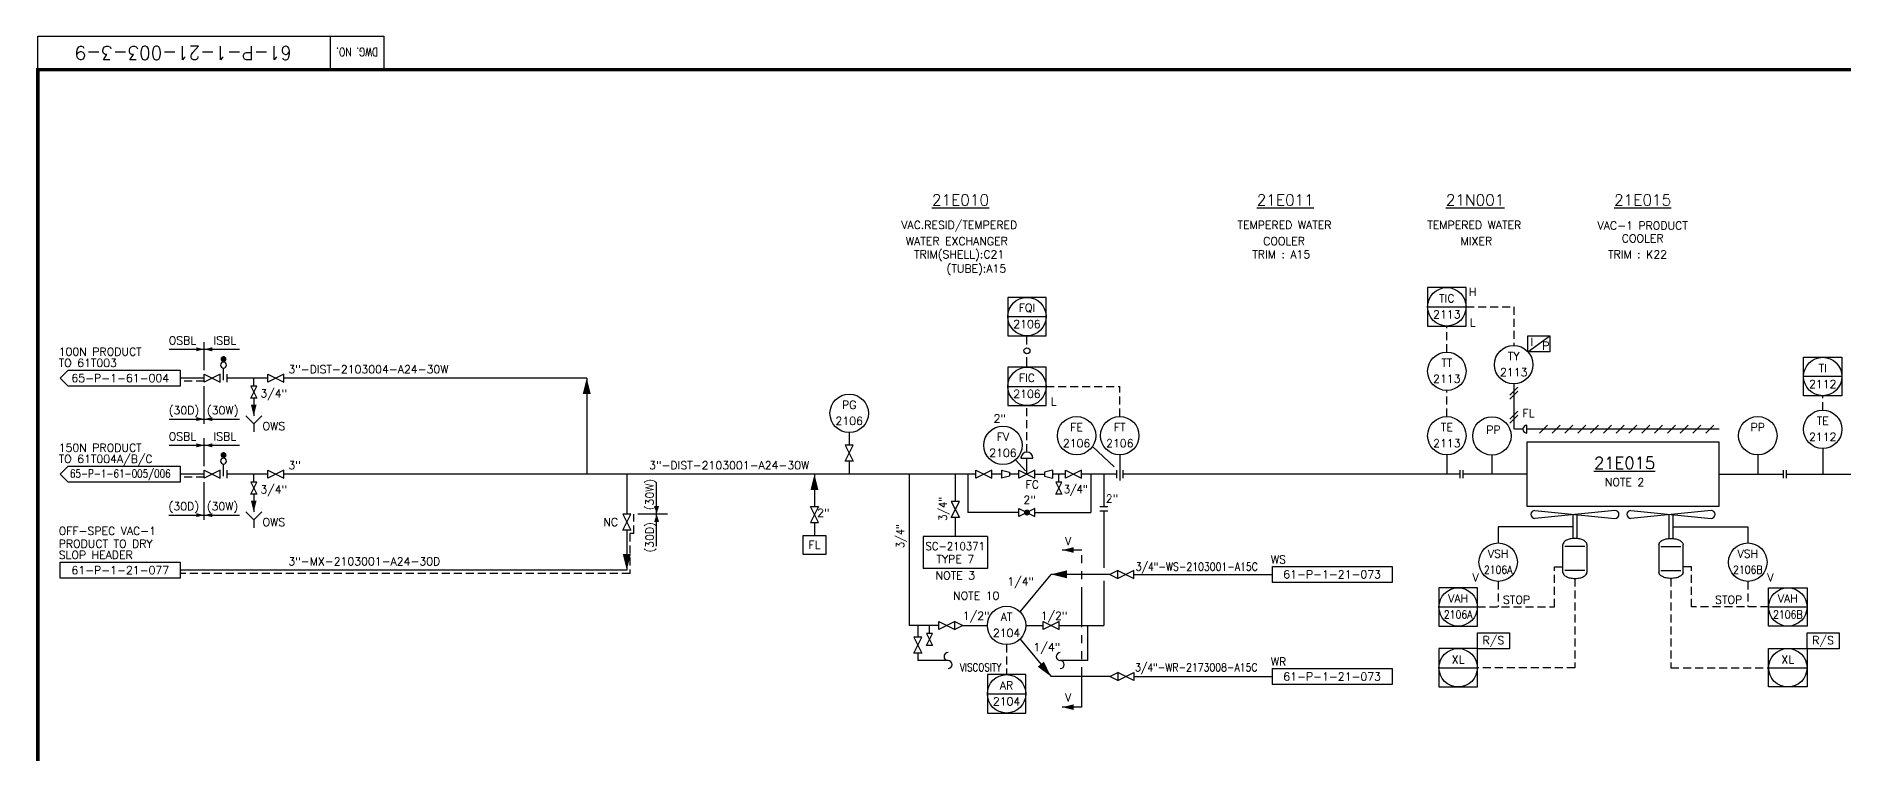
# Model space of a CAD drawing. Header units: millimetres. Extents: x 911 to 1762, y 136 to 743.
# Drawn here: x 911 to 1475, y 518 to 743 of the extents above; entities that cross this region are included whole.
import ezdxf
from ezdxf.enums import TextEntityAlignment as Align

# ---------------------------------------------------------------- set-up
doc = ezdxf.new("R2010")
doc.units = ezdxf.units.MM
doc.header["$LTSCALE"] = 10
doc.linetypes.add('HIDDEN', pattern=[0.375, 0.25, -0.125])
doc.linetypes.add('PHANTOM', pattern=[2.5, 1.25, -0.25, 0.25, -0.25, 0.25, -0.25])
for name, color, linetype in [('2', 2, 'Continuous'), ('3', 3, 'Continuous'), ('DWGLMT', 6, 'Continuous'), ('INST', 4, 'Continuous'), ('SPEC', 1, 'Continuous'), ('SYM', 7, 'Continuous'), ('TEXT', 7, 'Continuous')]:
    doc.layers.add(name, color=color, linetype=linetype)
doc.styles.add('ROMANS', font='romans')
doc.styles.add('S2', font='SIMPLEX', dxfattribs={"width": 0.8})
doc.styles.add('SIMPLEX', font='SIMPLEX.shx', dxfattribs={"width": 0.9})
doc.styles.get("Standard").update_dxf_attribs({"font": 'simplex.shx'})

# ---------------------------------------------------------------- blocks, each defined once
blk = doc.blocks.new('LB8')
for p, q in [((0, 1.25), (0, -1.25)), ((1, 1.25), (1, -1.25))]:
    blk.add_line(p, q)
blk = doc.blocks.new('RB9')
at = {"layer": 'SYM'}
blk.add_line((0, 0.05), (0, -0.05), dxfattribs=at)
blk.add_arc((0, 0), 0.05, 270, 90, dxfattribs=at)
blk = doc.blocks.new('UM00')
for p, q in [((0.1, 0.025), (0, 0.05)), ((0, -0.05), (0, 0.05)), ((0.1, -0.025), (0.1, 0.025)), ((0, -0.05), (0.1, -0.025))]:
    blk.add_line(p, q)
blk = doc.blocks.new('LV1')
for p, q in [((5, 1.25), (0, -1.25)), ((0, 1.25), (5, -1.25)), ((0, -1.25), (0, 1.25)), ((5, -1.25), (5, 1.25))]:
    blk.add_line(p, q)
blk = doc.blocks.new('LB5')
for p, q in [((0, 1.25), (0, -1.25)), ((1, -0.625), (1, 3.125)), ((2, -1.25), (2, 1.25))]:
    blk.add_line(p, q)
at = {"const_width": 0.9375}
blk.add_lwpolyline([(0.53125, 5.9375, 1), (1.46875, 5.9375, 1)], format="xyb", close=True, dxfattribs=at)
blk.add_circle((1, 4.0625), 0.9375)
blk = doc.blocks.new('W1')
at = {"layer": '2'}
blk.add_lwpolyline([(0, 0, 0, 2.5, 0), (5, 0, 2.5, 2.5, 0)], format="xyseb", dxfattribs=at)
blk = doc.blocks.new('DDOT')
blk.add_circle((0, 0), 0.0375)
blk = doc.blocks.new('RB17')
for p, q in [((-0.1, 0), (0, -0.1)), ((0, -0.1), (0.1, 0)), ((0, -0.1), (0, -0.2))]:
    blk.add_line(p, q)
blk = doc.blocks.new('PA07')
at = {"layer": 'SYM'}
for centre, start, end in [((0, 0.05), 90, 270), ((0, -0.05), 270, 90)]:
    blk.add_arc(centre, 0.05, start, end, dxfattribs=at)
blk = doc.blocks.new('RB2')
blk.add_blockref('PA07', (0, 0))
blk = doc.blocks.new('RB14')
at = {"layer": 'INST'}
for p, q in [((-0.047, -0.02), (0.053, 0.08)), ((-0.047, -0.069), (0.053, 0.031))]:
    blk.add_line(p, q, dxfattribs=at)
blk = doc.blocks.new('LV3')
for p, q in [((5, 1.25), (0, -1.25)), ((0, -1.25), (0, 1.25)), ((0, 1.25), (5, -1.25)), ((5, -1.25), (5, 1.25))]:
    blk.add_line(p, q)
at = {"const_width": 0.9375}
blk.add_lwpolyline([(2.03125, 0, 1), (2.96875, 0, 1)], format="xyb", close=True, dxfattribs=at)

msp = doc.modelspace()

# ---------------------------------------------------------------- linework, layer by layer
for p, q in [((1345.31, 658.12), (1357.31, 658.12)), ((1214.13, 655.08), (1226.13, 655.08)), ((952.1, 644.85), (974.1, 644.85)), ((963.1, 638.35), (963.1, 647.1)), ((1220.13, 646.38), (1220.13, 649.08)), ((1376.63, 649.08), (1383.5, 649.08)), ((1376.63, 644.08), (1383.5, 649.08)), ((1376.63, 644.08), (1376.63, 649.08)), ((1383.5, 644.08), (1376.63, 644.08)), ((1383.5, 649.08), (1383.5, 644.08)), ((918.1, 635.85), (920.6, 638.35)), ((920.6, 638.35), (955.6, 638.35)), ((955.6, 638.35), (955.6, 633.35)), ((1220.13, 639.25), (1220.13, 642.38)), ((920.6, 633.35), (918.1, 635.85)), ((955.6, 633.35), (920.6, 633.35)), ((963.1, 621.53), (963.1, 633.3)), ((977.61, 629.6), (979.49, 633.35)), ((977.61, 633.35), (979.49, 629.6)), ((979.49, 633.35), (977.61, 633.35)), ((978.55, 633.35), (978.55, 635.85)), ((1214.13, 633.25), (1226.13, 633.25)), ((1474.76, 636.35), (1462.76, 636.35)), ((979.49, 629.6), (977.61, 629.6)), ((978.55, 629.6), (978.55, 624.04)), ((952.1, 623.04), (974.1, 623.04)), ((963.1, 608.35), (963.1, 617.1)), ((1164.59, 618.85), (1164.59, 614.85)), ((952.1, 614.85), (974.1, 614.85)), ((1219.63, 606.85), (1216.58, 610.33)), ((1218.25, 610.85), (1222, 610.85)), ((1247.35, 608.08), (1240.57, 614.44)), ((1365.39, 611.78), (1365.39, 605.85)), ((918.1, 605.85), (920.6, 608.35)), ((920.6, 603.35), (918.1, 605.85)), ((920.6, 608.35), (955.6, 608.35)), ((955.6, 608.35), (955.6, 603.35)), ((978.55, 603.35), (978.55, 605.85)), ((1095.09, 605.85), (1095.09, 593.35)), ((1164.59, 609.85), (1164.59, 605.85)), ((1183.29, 605.85), (1183.29, 558.58)), ((1197.75, 597.35), (1197.75, 605.85)), ((1201.63, 605.85), (1201.63, 593.85)), ((1230.13, 603.35), (1230.13, 605.85)), ((1240.13, 605.85), (1240.13, 593.85)), ((1244.11, 605.81), (1244.11, 595.62)), ((1376.35, 605.85), (1356.35, 605.85)), ((1436.35, 605.85), (1456.35, 605.85)), ((955.6, 603.35), (920.6, 603.35)), ((963.06, 591.53), (963.06, 603.3)), ((977.61, 599.6), (979.49, 603.35)), ((977.61, 603.35), (979.49, 599.6)), ((979.49, 603.35), (977.61, 603.35)), ((979.49, 599.6), (977.61, 599.6)), ((978.55, 599.6), (978.55, 594.04)), ((1229.19, 599.6), (1231.07, 603.35)), ((1229.19, 603.35), (1231.07, 599.6)), ((1231.07, 603.35), (1229.19, 603.35)), ((1231.07, 599.6), (1229.19, 599.6)), ((952.06, 593.04), (974.06, 593.04)), ((1217.63, 593.85), (1201.63, 593.85)), ((1222.63, 593.85), (1240.13, 593.85)), ((1244.11, 594.37), (1244.11, 576.54)), ((1095.09, 588.35), (1095.09, 575.85)), ((1197.75, 586.37), (1197.75, 592.35)), ((1367.35, 589.35), (1367.35, 584.35)), ((1390.72, 589.35), (1367.35, 589.35)), ((1421.97, 589.35), (1445.35, 589.35)), ((1445.35, 589.35), (1445.35, 584.35)), ((1207.75, 586.37), (1187.75, 586.37)), ((1187.75, 586.37), (1187.75, 576.37)), ((1207.75, 586.37), (1207.75, 576.37)), ((1237.29, 582.14), (1231.17, 582.14)), ((918.1, 578.35), (955.6, 578.35)), ((918.1, 573.35), (918.1, 578.35)), ((955.6, 578.35), (955.6, 573.35)), ((1207.75, 576.37), (1187.75, 576.37)), ((1296.73, 577.04), (1334.23, 577.04)), ((1296.73, 577.04), (1296.73, 572.04)), ((1334.23, 577.04), (1334.23, 572.04)), ((955.6, 573.35), (918.1, 573.35)), ((1095.09, 575.85), (955.6, 575.85)), ((1217.98, 562.85), (1227.64, 574.54)), ((1246.06, 574.54), (1227.64, 574.54)), ((1244.11, 572.54), (1244.11, 558.58)), ((1248.56, 575.79), (1246.06, 574.54)), ((1246.06, 574.54), (1248.56, 573.29)), ((1248.56, 573.29), (1248.56, 575.79)), ((1248.56, 575.79), (1253.56, 573.29)), ((1253.56, 575.79), (1248.56, 573.29)), ((1253.56, 573.29), (1253.56, 575.79)), ((1253.56, 574.54), (1296.73, 574.54)), ((1334.23, 572.04), (1296.73, 572.04)), ((1192.56, 559.83), (1197.56, 557.33)), ((1197.56, 559.83), (1192.56, 557.33)), ((1192.56, 557.33), (1192.56, 559.83)), ((1197.56, 557.33), (1197.56, 559.83)), ((1197.56, 559.83), (1200.06, 558.58)), ((1225.17, 557.33), (1225.17, 559.83)), ((1230.17, 559.83), (1225.17, 557.33)), ((1225.17, 559.83), (1230.17, 557.33)), ((1230.17, 557.33), (1230.17, 559.83)), ((1348.85, 564.35), (1360.85, 564.35)), ((1451.85, 564.35), (1463.85, 564.35)), ((1192.56, 558.58), (1183.29, 558.58)), ((1184.78, 554.9), (1187.28, 549.9)), ((1184.78, 549.9), (1187.28, 554.9)), ((1187.28, 554.9), (1184.78, 554.9)), ((1186.03, 558.58), (1186.03, 554.9)), ((1190.62, 556.08), (1188.74, 556.08)), ((1188.74, 556.08), (1190.62, 552.33)), ((1188.74, 552.33), (1190.62, 556.08)), ((1189.68, 556.08), (1189.68, 558.58)), ((1200.06, 558.58), (1197.56, 557.33)), ((1200.06, 558.58), (1207.76, 558.58)), ((1217.98, 554.31), (1227.64, 542.62)), ((1219.76, 558.58), (1225.17, 558.58)), ((1230.17, 558.58), (1244.11, 558.58)), ((1239.11, 547.6), (1239.11, 558.58)), ((1360.85, 556.27), (1370.85, 556.27)), ((1360.85, 551.27), (1360.85, 556.27)), ((1370.85, 556.27), (1370.85, 551.27)), ((1463.85, 556.27), (1473.85, 556.27)), ((1463.85, 551.27), (1463.85, 556.27)), ((1473.85, 556.27), (1473.85, 551.27)), ((1187.28, 549.9), (1184.78, 549.9)), ((1186.03, 549.9), (1186.03, 547.6)), ((1190.62, 552.33), (1188.74, 552.33)), ((1370.85, 551.27), (1360.85, 551.27)), ((1473.85, 551.27), (1463.85, 551.27)), ((1195.46, 547.6), (1186.03, 547.6)), ((1246.06, 542.62), (1227.64, 542.62)), ((1239.11, 547.6), (1230.53, 547.6)), ((1246.06, 542.62), (1248.56, 543.87)), ((1248.56, 541.37), (1246.06, 542.62)), ((1253.56, 541.37), (1248.56, 543.87)), ((1248.56, 541.37), (1253.56, 543.87)), ((1248.56, 543.87), (1248.56, 541.37)), ((1253.56, 543.87), (1253.56, 541.37)), ((1253.56, 542.62), (1296.73, 542.62)), ((1296.73, 545.12), (1334.23, 545.12)), ((1296.73, 545.12), (1296.73, 540.12)), ((1334.23, 545.12), (1334.23, 540.12)), ((1348.85, 545.35), (1360.85, 545.35)), ((1451.85, 545.35), (1463.85, 545.35)), ((1207.76, 537.21), (1219.76, 537.21)), ((1334.23, 540.12), (1296.73, 540.12)), ((1237.29, 533.04), (1231.17, 533.04))]:
    msp.add_line(p, q)
at = {"linetype": 'HIDDEN'}
for p, q in [((1357.31, 658.12), (1372.2, 658.12)), ((1372.2, 658.12), (1372.2, 646.04)), ((1351.31, 643.98), (1351.31, 652.12)), ((1226.13, 633.25), (1249.13, 633.25)), ((1249.13, 623.85), (1249.13, 633.25)), ((1220.13, 612.72), (1220.13, 627.25)), ((1351.31, 623.85), (1351.31, 631.98)), ((1468.76, 625.85), (1468.76, 630.35)), ((1375.1, 619.85), (1372.2, 619.85)), ((1097.34, 587.35), (1097.34, 593.35)), ((1096.09, 587.35), (1096.09, 574.85)), ((1097.34, 587.35), (1096.09, 587.35)), ((1384.94, 564.35), (1384.94, 576.89)), ((1384.94, 576.89), (1387.6, 576.89)), ((1427.75, 576.89), (1425.1, 576.89)), ((1427.75, 564.35), (1427.75, 576.89)), ((1096.09, 574.85), (955.6, 574.85)), ((1367.35, 572.35), (1367.35, 564.39)), ((1391.35, 573.27), (1391.35, 545.35)), ((1421.35, 573.27), (1421.35, 545.35)), ((1445.35, 572.35), (1445.35, 564.39)), ((1360.85, 564.35), (1384.94, 564.35)), ((1451.85, 564.35), (1427.75, 564.35)), ((1213.76, 552.58), (1213.76, 543.21)), ((1391.35, 545.35), (1360.85, 545.35)), ((1421.35, 545.35), (1451.85, 545.35))]:
    msp.add_line(p, q, dxfattribs=at)
at = {"color": 3}
for p, q in [((963.1, 635.85), (955.6, 635.85)), ((982.99, 635.85), (970.1, 635.85)), ((1082.59, 635.85), (987.98, 635.85)), ((1082.59, 635.85), (1082.59, 605.85))]:
    msp.add_line(p, q, dxfattribs=at)
at = {"linetype": 'Continuous'}
msp.add_line((1372.2, 634.04), (1372.2, 619.85), dxfattribs=at)
at = {"extrusion": (0, 0, -1)}
for p, q in [((1249.13, 611.85), (1249.13, 603.85)), ((1351.31, 611.85), (1351.31, 605.85)), ((1448.47, 611.85), (1448.47, 605.85)), ((1468.76, 613.85), (1468.76, 605.85)), ((1153.74, 605.85), (1153.74, 595.71)), ((1248.13, 607.1), (1248.13, 604.6)), ((1250.13, 607.1), (1250.13, 604.6))]:
    msp.add_line(p, q, dxfattribs=at)
at = {"color": 7, "extrusion": (0, 0, -1)}
msp.add_line((1153.74, 590.71), (1153.74, 586.71), dxfattribs=at)
at = {"color": 7}
for p, q in [((1150.24, 586.71), (1157.24, 586.71)), ((1150.24, 580.71), (1150.24, 586.71)), ((1157.24, 586.71), (1157.24, 580.71)), ((1157.24, 580.71), (1150.24, 580.71))]:
    msp.add_line(p, q, dxfattribs=at)
at = {"linetype": 'PHANTOM'}
msp.add_line((1237.29, 533.04), (1237.29, 582.14), dxfattribs=at)
at = {"color": 6, "const_width": 1.05}
msp.add_lwpolyline([(911.09, 732.17), (1756.34, 732.17), (1756.34, 146.27), (911.09, 146.27), (911.09, 732.17)], dxfattribs=at)
for points in [[(1214.13, 661.08), (1214.13, 649.08), (1226.13, 649.08), (1226.13, 661.08)], [(1345.31, 664.12), (1345.31, 652.12), (1357.31, 652.12), (1357.31, 664.12)], [(1214.13, 639.25), (1214.13, 627.25), (1226.13, 627.25), (1226.13, 639.25)], [(1474.76, 642.35), (1474.76, 630.35), (1462.76, 630.35), (1462.76, 642.35)], [(1360.85, 570.35), (1348.85, 570.35), (1348.85, 558.35), (1360.85, 558.35)], [(1451.85, 570.35), (1463.85, 570.35), (1463.85, 558.35), (1451.85, 558.35)], [(1360.85, 551.35), (1348.85, 551.35), (1348.85, 539.35), (1360.85, 539.35)], [(1451.85, 551.35), (1463.85, 551.35), (1463.85, 539.35), (1451.85, 539.35)], [(1207.76, 543.21), (1207.76, 531.21), (1219.76, 531.21), (1219.76, 543.21)]]:
    msp.add_lwpolyline(points, close=True)
for centre in [(1220.13, 655.08), (1351.31, 658.12), (1351.31, 637.98), (1372.2, 640.04), (1220.13, 633.25), (1468.76, 636.35), (1164.59, 624.85), (1235.63, 617.85), (1249.13, 617.85), (1351.31, 617.85), (1365.39, 617.78), (1448.47, 617.85), (1468.76, 619.85), (1212.63, 614.85), (1367.35, 578.35), (1445.35, 578.35), (1354.85, 564.35), (1457.85, 564.35), (1213.76, 558.58), (1354.85, 545.35), (1457.85, 545.35), (1213.76, 537.21)]:
    msp.add_circle(centre, 6)
msp.add_arc((1220.13, 610.85), 1.87, 0, 180)
at = {"layer": '2', "color": 7}
msp.add_line((1436.35, 619.85), (1376.35, 619.85), dxfattribs=at)
at = {"layer": '2'}
for p, q in [((1376.35, 615.85), (1376.35, 595.85)), ((1436.35, 615.85), (1376.35, 615.85)), ((1436.35, 595.85), (1436.35, 615.85)), ((1376.35, 595.85), (1436.35, 595.85)), ((1403.85, 594.52), (1378.85, 592.02)), ((1378.85, 594.52), (1403.85, 592.02)), ((1390.72, 593.27), (1390.72, 585.77)), ((1391.97, 593.27), (1391.97, 585.77)), ((1408.85, 594.52), (1433.85, 592.02)), ((1433.85, 594.52), (1408.85, 592.02)), ((1420.72, 593.27), (1420.72, 585.77)), ((1421.97, 593.27), (1421.97, 585.77)), ((1387.6, 575.14), (1387.6, 583.89)), ((1394.47, 583.27), (1388.22, 583.27)), ((1395.1, 583.89), (1395.1, 575.14)), ((1417.6, 583.89), (1417.6, 575.14)), ((1418.22, 583.27), (1424.47, 583.27)), ((1425.1, 575.14), (1425.1, 583.89)), ((1394.47, 575.77), (1388.22, 575.77)), ((1418.22, 575.77), (1424.47, 575.77))]:
    msp.add_line(p, q, dxfattribs=at)
for points in [[(1395.1, 583.89, 0.174705), (1394.87, 584.53, 0.104203), (1394, 585.22, 0.064948), (1392.86, 585.61, 0.051099), (1391.35, 585.77, 0.051099), (1389.83, 585.61, 0.064948), (1388.69, 585.22, 0.104203), (1387.82, 584.53, 0.174705), (1387.6, 583.89, 0.174705)], [(1417.6, 583.89, -0.174705), (1417.82, 584.53, -0.104203), (1418.69, 585.22, -0.064948), (1419.83, 585.61, -0.051099), (1421.35, 585.77, -0.051099), (1422.86, 585.61, -0.064948), (1424, 585.22, -0.104203), (1424.87, 584.53, -0.174705), (1425.1, 583.89, -0.174705)], [(1387.6, 575.14, 0.174705), (1387.82, 574.51, 0.104203), (1388.69, 573.82, 0.064948), (1389.83, 573.42, 0.051099), (1391.35, 573.27, 0.051099), (1392.86, 573.42, 0.064948), (1394, 573.82, 0.104203), (1394.87, 574.51, 0.174705), (1395.1, 575.14, 0.174705)], [(1425.1, 575.14, -0.174705), (1424.87, 574.51, -0.104203), (1424, 573.82, -0.064948), (1422.86, 573.42, -0.051099), (1421.35, 573.27, -0.051099), (1419.83, 573.42, -0.064948), (1418.69, 573.82, -0.104203), (1417.82, 574.51, -0.174705), (1417.6, 575.14, -0.174705)]]:
    msp.add_lwpolyline(points, format="xyb", dxfattribs=at)
for centre, start, end in [((1378.85, 593.27), 90, 270), ((1403.85, 593.27), 270, 90), ((1408.85, 593.27), 90, 270), ((1433.85, 593.27), 270, 90)]:
    msp.add_arc(centre, 1.25, start, end, dxfattribs=at)
at = {"layer": '3', "color": 7, "linetype": 'HIDDEN'}
for p, q in [((963.1, 634.85), (955.6, 634.85)), ((963.06, 604.85), (955.6, 604.85))]:
    msp.add_line(p, q, dxfattribs=at)
at = {"layer": '3'}
for p, q in [((963.06, 605.85), (955.6, 605.85)), ((963.1, 605.85), (955.6, 605.85)), ((982.99, 605.85), (970.1, 605.85)), ((1204.09, 605.85), (987.99, 605.85)), ((1212.13, 605.85), (1209.13, 605.85)), ((1217.63, 605.85), (1214.63, 605.85)), ((1222.63, 605.85), (1225.63, 605.85)), ((1232.13, 605.85), (1228.13, 605.85)), ((1248.13, 605.85), (1237.09, 605.85)), ((1355.35, 605.85), (1250.13, 605.85)), ((1457.35, 605.85), (1575.54, 605.85))]:
    msp.add_line(p, q, dxfattribs=at)
at = {"layer": 'DWGLMT'}
for p, q in [((911.09, 742.67), (1002.44, 742.67)), ((911.09, 732.17), (911.09, 742.67)), ((1002.44, 742.67), (1019.24, 742.67)), ((1002.44, 742.67), (1002.44, 732.17)), ((1019.24, 742.67), (1019.24, 732.17))]:
    msp.add_line(p, q, dxfattribs=at)
at = {"layer": 'INST'}
for p, q in [((1380.22, 618.62), (1382.72, 621.12)), ((1384.22, 618.62), (1386.72, 621.12)), ((1388.22, 618.62), (1390.72, 621.12)), ((1392.22, 618.62), (1394.72, 621.12)), ((1396.22, 618.62), (1398.72, 621.12)), ((1400.22, 618.62), (1402.72, 621.12)), ((1404.22, 618.62), (1406.72, 621.12)), ((1408.22, 618.62), (1410.72, 621.12)), ((1412.22, 618.62), (1414.72, 621.12)), ((1416.22, 618.62), (1418.72, 621.12)), ((1420.22, 618.62), (1422.72, 621.12)), ((1424.22, 618.62), (1426.72, 621.12)), ((1428.22, 618.62), (1430.72, 621.12)), ((1432.22, 618.62), (1434.72, 621.12))]:
    msp.add_line(p, q, dxfattribs=at)
at = {"layer": 'SPEC', "color": 7}
for p, q in [((1104.42, 583.39), (1104.42, 603.23)), ((1098.6, 593.43), (1107.86, 593.43))]:
    msp.add_line(p, q, dxfattribs=at)
at = {"layer": 'SYM'}
for p, q in [((1220.13, 605.85), (1220.13, 610.85)), ((1217.63, 604.6), (1217.63, 607.1)), ((1222.63, 607.1), (1217.63, 604.6)), ((1217.63, 607.1), (1222.63, 604.6)), ((1222.63, 604.6), (1222.63, 607.1)), ((1245.36, 595.62), (1242.86, 595.62)), ((1242.86, 594.37), (1245.36, 594.37))]:
    msp.add_line(p, q, dxfattribs=at)
at = {"layer": 'TEXT', "color": 7}
for points in [[(1104.42, 593.35), (1103.67, 595.85), (1105.17, 595.85)], [(1104.42, 593.43), (1105.17, 590.93), (1103.67, 590.93)]]:
    msp.add_solid(points, dxfattribs=at)

# ---------------------------------------------------------------- block references
for name, p, xscale, yscale, zscale, rotation in [('W1', (963.1, 644.85), 0.5, 0.5, 0.5, 180), ('DDOT', (1220.13, 644.38), 25, 25, 25, 90), ('W1', (978.55, 624.04), 0.6999999999970896, 0.6999999999970896, 0.7, 90), ('W1', (963.1, 623.04), 0.5, 0.5, 0.5, 180), ('RB9', (1376.35, 619.85), 25, 25, 25, 180), ('W1', (963.1, 614.85), 0.5, 0.5, 0.5, 180), ('UM00', (1212.13, 605.85), -25, 25, 25, 180), ('UM00', (1228.13, 605.85), 25, 25, 25, 180), ('W1', (963.06, 593.04), 0.5, 0.5, 0.5, 180), ('W1', (978.55, 594.04), 0.6999999999970896, 0.6999999999970896, 0.7, 90)]:
    msp.add_blockref(name, p, dxfattribs=dict(xscale=xscale, yscale=yscale, zscale=zscale, rotation=rotation))
for name, p, xscale, yscale, zscale in [('W1', (963.1, 644.85), 0.5, 0.5, 0.5), ('RB14', (1372.2, 631), 25, 25, 25), ('W1', (963.1, 623.04), 0.5, 0.5, 0.5), ('RB17', (978.55, 624.04), 25, 25, 25), ('RB14', (1372.2, 623.51), 25, 25, 25), ('W1', (963.1, 614.85), 0.5, 0.5, 0.5), ('W1', (963.06, 593.04), 0.5, 0.5, 0.5), ('RB17', (978.55, 594.04), 25, 25, 25), ('W1', (1231.17, 582.14), 0.6999999999970896, 0.6999999999970896, 0.7), ('RB2', (1195.46, 547.6), 25, 25, 25), ('RB2', (1230.53, 547.6), 25, 25, 25), ('W1', (1231.17, 533.04), 0.6999999999970896, 0.6999999999970896, 0.7)]:
    msp.add_blockref(name, p, dxfattribs=dict(xscale=xscale, yscale=yscale, zscale=zscale))
at = {"color": 3, "xscale": -1}
msp.add_blockref('LB5', (970.1, 635.85), dxfattribs=at)
at = {"xscale": -1}
for name, p in [('LV1', (968.1, 635.85)), ('LV1', (987.99, 635.85)), ('LB5', (970.1, 605.85)), ('LV1', (968.1, 605.85)), ('LV1', (987.99, 605.85)), ('LV1', (1237.13, 605.85)), ('LB8', (1457.35, 605.85))]:
    msp.add_blockref(name, p, dxfattribs=at)
for name, p, rotation in [('W1', (1082.59, 635.85), 270), ('LV1', (1164.59, 609.85), 90), ('W1', (1153.74, 605.85), 270), ('LV1', (1095.09, 588.35), 90), ('LV1', (1197.75, 592.35), 90), ('W1', (1095.09, 575.85), 90), ('W1', (1227.64, 542.62), 129.5868075739447)]:
    msp.add_blockref(name, p, dxfattribs=dict(rotation=rotation))
for name, p in [('LV1', (1204.13, 605.85)), ('LB8', (1355.35, 605.85)), ('LV3', (1217.63, 593.85)), ('W1', (1227.64, 574.54))]:
    msp.add_blockref(name, p)
at = {"xscale": -1, "rotation": 270}
msp.add_blockref('LV1', (1153.74, 590.71), dxfattribs=at)

# ---------------------------------------------------------------- texts
at = {"color": 7}
for s, p in [('VAC.RESID/TEMPERED', (1180.87, 682.44)), ('TEMPERED WATER', (1285.91, 682.44)), ('TEMPERED WATER', (1345.2, 682.44)), ('WATER EXCHANGER', (1182.31, 677.37)), ('COOLER', (1293.93, 677.37)), ('MIXER', (1355.62, 677.37)), ('TRIM(SHELL):C21', (1184.85, 673.25)), ('TRIM : A15', (1290.54, 673.25)), ('TRIM : K22', (1401.69, 673.25)), ('(TUBE):A15', (1195.01, 668.81))]:
    msp.add_text(s, height=2.5, dxfattribs=at).set_placement(p)
for s, p in [('VAC-1 PRODUCT', (1412.5, 683.49)), ('COOLER', (1412.5, 679.49)), ('TIC', (1351.31, 660.76)), ('H', (1359.37, 662.79)), ('FQI', (1220.13, 657.73)), ('2113', (1351.31, 655.76)), ('2106', (1220.13, 652.73)), ('L', (1359.37, 653.2)), ('TY', (1372.2, 642.68)), ('TT', (1351.31, 640.63)), ('2113', (1372.2, 637.68)), ('TI', (1468.76, 638.99)), ('65-P-1-61-004', (936.85, 635.85)), ('FIC', (1220.13, 635.9)), ('2113', (1351.31, 635.63)), ('2112', (1468.76, 633.99)), ('PG', (1164.59, 627.49)), ('2106', (1220.13, 630.9)), ('L', (1228.44, 628.56)), ('2106', (1164.59, 622.49)), ('2"', (1211.63, 623.23)), ('FE', (1235.63, 620.49)), ('FT', (1249.13, 620.49)), ('TE', (1351.31, 620.49)), ('PP', (1448.47, 620.49)), ('TE', (1468.76, 622.49)), ('FV', (1212.63, 617.49)), ('2106', (1235.63, 615.49)), ('2106', (1249.13, 615.49)), ('2113', (1351.31, 615.49)), ('PP', (1365.89, 619.67)), ('2112', (1468.76, 617.49)), ('2106', (1212.63, 612.49)), ('2"', (1220.96, 597.83)), ('2"', (1246.69, 598.21)), ('2"', (1156.52, 593.79)), ('VSH', (1367.35, 580.99)), ('VSH', (1445.35, 580.99)), ('61-P-1-21-077', (936.85, 575.85)), ('TYPE 7', (1197.75, 579.32)), ('NOTE 3', (1197.75, 574.19)), ('1/4"', (1218.16, 572.13)), ('61-P-1-21-073', (1315.48, 574.54)), ('NOTE 10', (1204.28, 567.87)), ('VAH', (1354.85, 566.99)), ('VAH', (1457.85, 566.99)), ('1/2"', (1204.28, 561.44)), ('AT', (1213.76, 561.23)), ('1/2"', (1228.58, 561.44)), ('2104', (1213.76, 556.23)), ('1/4"', (1226.36, 551.61)), ('R/S', (1365.85, 553.77)), ('R/S', (1468.85, 553.77)), ('XL', (1354.85, 547.99)), ('XL', (1457.85, 547.99)), ('61-P-1-21-073', (1315.48, 542.62)), ('AR', (1213.76, 539.86)), ('2104', (1213.76, 534.86))]:
    msp.add_text(s, height=2.5).set_placement(p, align=Align.MIDDLE)
for s, p in [('100N PRODUCT', (917.6, 642.85)), ('OSBL', (951.98, 646.35)), ('ISBL', (965.98, 646.35)), ('TO 61T003', (917.6, 639.35)), ('3"-DIST-2103004-A24-30W', (989.37, 637.35)), ('3/4"', (980.61, 629.83)), ('(30D)', (951.98, 624.54)), ('(30W)', (963.91, 624.54)), ('OSBL', (951.98, 616.35)), ('ISBL', (965.98, 616.35)), ('TO 61T004A/B/C', (917.6, 609.35)), ('150N PRODUCT', (917.6, 612.85)), ('3"', (989.37, 607.35)), ('3"-DIST-2103001-A24-30W', (1102.09, 607.35)), ('3/4"', (980.61, 599.83)), ('FC', (1219.68, 601.35)), ('(30D)', (951.94, 594.54)), ('(30W)', (963.87, 594.54)), ('OFF-SPEC VAC-1', (917.6, 586.85)), ('NC', (1087.78, 589.64)), ('SLOP HEADER', (917.6, 579.35)), ('PRODUCT TO DRY', (917.6, 582.85)), ('3"-MX-2103001-A24-30D', (989.37, 577.35)), ('WS', (1296.35, 577.94)), ('V', (1359.35, 572.35)), ('V', (1451.44, 572.35)), ('WR', (1296.35, 546.02))]:
    msp.add_text(s, height=2.5).set_placement(p)
at = {"style": 'ROMANS'}
for s, p in [('OWS', (981.29, 619.62)), ('OWS', (981.29, 589.62)), ('V', (1232.02, 583.61)), ('V', (1232.02, 534.77))]:
    msp.add_text(s, height=2.5, dxfattribs=at).set_placement(p)
at = {"style": 'SIMPLEX'}
for s, p in [('FL', (1376.82, 624.88)), ('NOTE 2', (1406.85, 603.35))]:
    msp.add_text(s, height=2.5, dxfattribs=at).set_placement(p, align=Align.MIDDLE)
for s, width, p in [('65-P-1-61-005/006', 0.8, (936.85, 605.85)), ('2106A', 0.85, (1367.35, 575.99)), ('2106B', 0.85, (1445.35, 575.99)), ('2106A', 0.85, (1354.85, 561.99)), ('2106B', 0.85, (1457.85, 561.99)), ('VISCOSITY', 0.8, (1205.65, 545.48))]:
    msp.add_text(s, height=2.5, dxfattribs=dict(width=width)).set_placement(p, align=Align.MIDDLE)
for s, p in [('(30W)', (1103.49, 594.54)), ('(30D)', (1103.49, 581.32))]:
    msp.add_text(s, height=2.5, rotation=90).set_placement(p)
for s, width, p in [('3/4"', 0.9, (1231.63, 599.85)), ('3/4"-WS-2103001-A15C', 0.85, (1254.11, 575.69)), ('3/4"-WR-2173008-A15C', 0.85, (1253.91, 544.23))]:
    msp.add_text(s, height=2.5, dxfattribs=dict(width=width)).set_placement(p)
at = {"width": 0.9}
for p in [(1195.11, 591.24), (1181.78, 582.71)]:
    msp.add_text('3/4"', height=2.5, rotation=90, dxfattribs=at).set_placement(p)
at = {"color": 7}
msp.add_text('FL', height=2.5, dxfattribs=at).set_placement((1153.74, 583.71), align=Align.MIDDLE)
at = {"width": 0.928338}
msp.add_text('SC-210371', height=2.5, dxfattribs=at).set_placement((1188.43, 582.09), (1206.99, 582.09), align=Align.FIT)
at = {"linetype": 'HIDDEN'}
for p in [(1368.85, 565.35), (1435.15, 565.35)]:
    msp.add_text('STOP', height=2.5, dxfattribs=at).set_placement(p)
at = {"layer": '2'}
msp.add_text('61-P-1-21-003-3-9', height=4.2, rotation=180, dxfattribs=at).set_placement((956.53, 737.42), align=Align.MIDDLE)
for s, p in [('%%U21E010', (1199.36, 691.49)), ('%%U21E011', (1300.85, 691.49)), ('%%U21N001', (1360.15, 691.49)), ('%%U21E015', (1412.5, 691.49))]:
    msp.add_text(s, height=3.5, dxfattribs=at).set_placement(p, align=Align.MIDDLE)
at = {"layer": '2', "style": 'SIMPLEX'}
msp.add_text('%%U21E015', height=3.75, dxfattribs=at).set_placement((1406.85, 609.35), align=Align.MIDDLE)
at = {"layer": 'DWGLMT', "color": 2, "style": 'S2', "text_generation_flag": 6, "width": 0.8}
msp.add_text('DWG. NO.', height=2.625, dxfattribs=at).set_placement((1010.84, 739), align=Align.CENTER)
at = {"layer": 'TEXT'}
for s, p in [('I', (1377.88, 647.21)), ('P', (1382.25, 645.96))]:
    msp.add_text(s, height=2.5, dxfattribs=at).set_placement(p, align=Align.MIDDLE)

doc.saveas('drawing.dxf')
